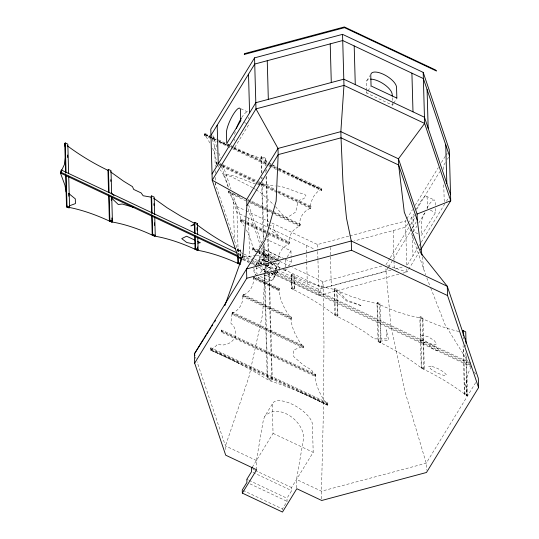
<?xml version="1.0" encoding="UTF-8"?>
<svg xmlns="http://www.w3.org/2000/svg" width="539" height="539" viewBox="0 0 539 539"><rect width="100%" height="100%" fill="white"/><g stroke="black" fill="none" stroke-linecap="round" stroke-linejoin="round"><path stroke-width="0.4" stroke-dasharray="2.69 2.02" d="M264.871 273.28L262.688 314.096L248.924 377.031L225.45 445.915L225.578 450.55M264.912 272.444L265.404 263.281M265.444 262.446L265.363 254.597L262.702 246.707M466.585 380.062L465.905 384.698L467.023 395.693L464.443 394.474L463.075 345.688M256.658 469.792L256.402 460.515L263.335 420.117L264.716 416.371L272.882 403.078M296.78 487.957L296.544 479.447L303.477 439.056C305.054 421.828 278.515 401.892 264.716 416.371M471.221 366.709L467.259 375.07L465.824 384.826L466.942 395.821A102.7 42.21 31.5 0 0 423.115 369.04L421.168 367.854A95.78 39.367 31.5 0 0 378.863 342.009L377.987 341.47L388.673 340.149L386.247 329.767L386.503 338.89L374.342 338.869L364.492 331.829L350.168 323.077L335.447 315.483A102.7 42.21 31.5 0 0 291.619 288.702L291.235 275.099A99.735 40.991 31.5 0 0 334.079 289.295L346.51 300.964L361.891 305.876L346.341 299.832L339.085 291.37L349.407 295.776L363.616 300.486L378.21 303.915A93.941 38.606 31.5 0 0 419.766 317.68L421.693 318.32A102.7 42.21 31.5 0 0 459.659 331.647M255.392 265.72L256.658 263.652L256.746 266.744M277.801 271.387L276.534 273.462L276.426 269.594M211.686 136.583L204.847 133.355L204.382 134.117L204.422 135.511L218.093 141.959M204.422 135.511L204.847 133.355M221.091 166.261L216.537 164.119L216.968 161.963M216.537 164.119L217.008 163.357M234.788 147.356L248.782 124.563L248.735 122.912M246.141 200.966L228.765 192.773L229.196 190.617M261.422 173.046L260.977 157.085L261.442 156.323L266.03 158.493L266.219 165.21M265.754 165.972L265.565 159.248L266.03 158.493M246.047 223.813L240.778 221.327L240.738 219.932L241.202 219.178L245.717 221.307M240.778 221.327L241.202 219.178M237.558 251.194L237.982 248.829L240.562 250.049L240.717 255.654M240.253 256.416L240.098 250.81L240.562 250.049M256.604 251.686L252.892 249.934L253.323 247.778L258.518 250.231M252.892 249.934L253.323 247.778M259.05 247.239L264.494 238.366M366.796 80.695L369.848 75.723M266.92 262.048L259.36 258.484L264.811 249.611L264.629 243.183M255.493 265.552L260.553 257.312M242.51 255.479L259.252 263.376L258.781 264.137L251.174 260.546M256.247 267.728L256.813 269.062L258.37 266.529M261.711 264.076L260.283 263.403L262.614 259.596L268.873 262.015M260.209 263.908L265.262 255.668L267.29 253.923L272.323 255.183L277.423 258.707L278.515 260.566M393.362 103.784L392.493 105.206L366.709 93.045L367.578 91.623M368.016 90.916L370.63 86.658M242.921 295.21L243.385 294.449L291.559 317.175L291.134 319.324L242.961 296.605L242.921 295.21L291.094 317.936L291.134 319.324M232.1 312.997L232.565 312.236L303.572 345.728L303.14 347.884L232.134 314.385L232.1 312.997L303.107 346.489L303.14 347.884M210.453 348.565L210.917 347.803L327.914 402.99L327.955 404.385L327.49 405.146L210.493 349.959L210.453 348.565L327.449 403.751L327.49 405.146L307.809 395.424L298.498 391.469M221.273 330.778L221.745 330.023L315.8 374.383L315.369 376.539L221.313 332.172L221.273 330.778L315.328 375.144L315.369 376.539M253.781 278.818L254.213 276.669L279.445 288.567L279.013 290.723L253.781 278.818L253.741 277.423L278.98 289.328L279.013 290.723M242.961 296.605L243.385 294.449M221.313 332.172L221.745 330.023M232.134 314.385L232.565 312.236M210.917 347.803L210.493 349.959L230.146 358.792L239.484 363.63M263.935 263.167L264.406 262.405M260.539 272.774L262.877 268.974L268.611 271.676M266.69 271.959L264.73 271.036L264.278 272.411M268.995 264.568L268.523 265.329L267.216 264.71M265.922 264.71L268.543 265.949L269.008 265.188L268.941 262.668M264.582 265.431L270.315 268.132L272.653 264.332L271.393 263.558M269.332 273.819L268.867 274.573L267.553 273.96M279.303 168.478L321.844 188.542L321.419 190.698L272.033 167.407M257.501 183.435L310.592 208.478L311.023 206.329L276.13 189.869M246.795 224.17L288.951 244.052L289.376 241.896L267.546 231.602M249.914 202.752L299.772 226.265L300.203 224.116L272.963 211.268M321.419 190.698L321.844 188.542M299.772 226.265L300.203 224.116M310.592 208.478L311.023 206.329M288.951 244.052L289.376 241.896M275.321 269.399L279.6 262.426L278.879 261.186M263.692 274.708L265.579 275.867L270.578 277.511L272.916 273.704L271.481 273.03M275.604 269.311L276.379 268.045L277.235 270.052M471.8 367.059L273.94 273.731L274.412 272.97L469.226 364.863M278.09 270.922L272.64 279.795C268.132 282.982 262.062 280.388 258.275 277.214M287.186 256.988L290.952 250.851L266.765 239.437M282.8 269.534L285.818 270.962L287.078 268.914M288.756 266.185L291.269 262.089L291.154 258.073M278.98 289.328L279.445 288.567M393.8 103.077L396.414 98.819M291.316 274.971L291.781 274.21L294.361 275.429L294.745 289.032L294.281 289.793L291.693 288.581L291.316 274.971L293.896 276.19L294.281 289.793M293.896 276.19L294.361 275.429M291.693 288.581L292.165 287.819L291.781 274.21M291.094 317.936L291.559 317.175M269.318 273.199L272.296 379.894L271.831 380.655L267.243 378.493L267.708 377.731L264.844 275.234M334.16 289.072L334.625 288.311L337.205 289.531L337.933 315.51L337.461 316.272L334.881 315.052L334.16 289.072L336.74 290.292L337.461 316.272M336.74 290.292L337.205 289.531M303.107 346.489L303.572 345.728M334.881 315.052L335.352 314.291L334.625 288.311M252.252 467.273L273.051 433.39L272.276 405.557A22.84 9.385 31.5 0 1 292.044 404.196A22.84 9.385 31.5 0 1 312.418 424.489L313.199 452.322L291.565 487.559L291.653 490.652L286.984 498.258L287.071 501.351L282.402 508.957L282.463 511.275M418.641 246.505L406.756 265.862L405.51 221.017L406.379 219.589M406.817 218.874L412.51 209.61M415.138 205.332L438.342 167.541M441.401 162.549L445.342 156.128M445.78 155.421L447.532 152.564M407.754 223.82L405.678 227.202L354.419 240.899M408.171 223.146L413.642 214.226M416.687 209.267L439.75 171.705M445.308 162.657L443.233 166.039L443.348 170.243M447.383 159.281L448.623 157.253M315.328 375.144L315.8 374.383M389.785 258.518L385.823 264.972L406.932 272.047L419.187 252.084M390.229 257.804L410.044 225.518M410.482 224.803L414.889 217.628M388.195 267.573L385.998 271.157L390.842 325.138L404.621 390.438L426.214 463.21L426.41 470.17M388.639 266.859L411.978 228.839M412.423 228.118L417.267 220.229M417.826 233.697L413.447 231.635L416.95 225.935M418.695 223.085L425.258 212.4M376.997 303.181L377.462 302.419L380.042 303.632L381.113 341.928L380.649 342.683L378.068 341.47L376.997 303.181L379.577 304.394L380.649 342.683M435.357 208.485L435.472 212.629L421.478 235.422L421.175 224.662A14.668 3.47 -64.7 0 1 424.51 212.939M379.577 304.394L380.042 303.632M419.072 245.797L420.818 242.961M421.249 242.254L444.311 204.699L443.725 183.684M446.386 201.316L448.872 197.261M327.449 403.751L327.914 402.99M378.068 341.47L378.533 340.709L377.462 302.419M419.841 317.282L420.305 316.521L422.886 317.74L424.301 368.46L423.836 369.222L421.255 368.002L419.841 317.282L422.421 318.502L423.836 369.222M422.421 318.502L422.886 317.74M421.255 368.002L421.72 367.241L420.305 316.521M464.443 394.474L464.908 393.713L463.614 347.446M466.397 355.915L467.488 394.932L467.023 395.693L465.824 352.789M475.701 382.602L426.214 463.21L321.466 491.204L296.544 479.447M279.6 262.426L277.578 264.171L272.539 262.911M271.865 222.998L317.518 244.531L349.002 236.116M349.811 235.9L405.51 221.017M381.794 266.05L322.976 281.769L292.65 267.472M391.018 270.066L318.771 289.376L279.202 270.713M395.026 268.995L402.849 266.906M398.86 274.203L318.947 295.561L271.009 272.95M402.896 273.125L406.932 272.047L406.844 268.954M244.032 256.901L255.52 255.661M256.335 255.574L265.363 254.597L276.736 259.96M261.017 184.816L265.296 184.527L275.355 185.995M277.524 185.955C286.883 187.067 295.372 192.436 304.636 194.128L305.95 195.859L303.726 198.803L300.769 199.349L297.926 201.721L295.729 211.995L287.152 217.648L282.456 214.751L274.674 205.622M268.718 225.154L273.529 225.531L273.63 229.088L278.973 236.533L271.245 230.584L269.985 227.869M260.216 184.87C247.475 183.024 236.567 174.124 223.308 174.562L220.35 169.859M264.662 264.959L266.098 265.323L271.198 268.846L271.925 270.086M267.034 273.233L271.353 274.311L273.374 272.566L272.289 270.706M260.283 263.403L261.705 263.867M270.059 272.768L272.916 273.704M229.789 146.271L218.962 141.319M230.51 146.574L232.653 147.491M227.566 145.49L218.881 141.447M234.027 148.232L243.567 152.281L262.722 159.052L272.006 164.523M240.872 108.757L247.441 111.856M426.106 196.129L434.138 199.915M244.403 122.501L247.32 123.876M430.365 210.217L435.472 212.629M260.977 157.085L265.565 159.248M227.485 143.913L230.409 145.294M231.137 145.638L233.326 146.669M212.447 136.94L217.763 139.453M218.524 139.81L226.879 143.751M227.64 144.108L229.163 144.823M233.717 146.979L267.903 163.101M268.665 163.458L270.942 164.536M271.703 164.894L276.264 167.043M233.252 147.733L204.382 134.117L211.672 137.721M234.014 148.097L268.954 164.577M269.716 164.934L321.379 189.304L301.719 180.471L292.387 175.633M204.887 134.75L211.726 137.977M212.487 138.334L216.28 140.127M219.319 141.562L227.68 145.503M233.758 148.366L268.705 164.853M269.466 165.21L271.744 166.288M272.505 166.645L277.821 169.152M278.582 169.509L321.884 189.937M218.854 142.316L231.77 148.414M232.531 148.771L268.233 165.614M268.995 165.972L271.279 167.043M220 163.398L222.277 164.469M223.038 164.826L257.925 181.286M258.686 181.643L275.375 189.512M216.503 162.724L218.773 163.795M219.535 164.152L221.812 165.23M222.567 165.588L255.944 181.326M258.976 182.761L277.181 191.345M277.942 191.702L310.558 207.091M219.279 164.429L221.556 165.5M222.317 165.857L257.204 182.317M257.965 182.674L260.997 184.109M261.759 184.466L276.931 191.621M277.686 191.978L311.064 207.724M221.846 166.618L256.739 183.078M248.048 199.518L272.208 210.911M239.303 196.371L228.725 191.379L228.765 192.773M247.61 200.286L249.88 201.357M250.635 201.714L273.293 212.406M274.048 212.757L299.731 224.878M229.23 192.012L242.833 198.426M248.115 200.919L273.044 212.676M273.799 213.033L300.236 225.504M232.296 192.935L236.864 206.491L245.232 210.439M245.993 210.796L268.82 221.563M246.357 217.069L237.039 212.676L229.863 191.399M247.071 217.406L267.492 227.04M268.254 227.397L314.823 249.368M246.471 221.657L266.798 231.244M240.738 219.932L246.006 222.418M246.761 222.775L288.911 242.658M241.243 220.566L245.757 222.695M246.512 223.052L267.587 232.996M268.341 233.347L289.416 243.291M264.811 249.611L284.464 258.882M285.219 259.239L291.269 262.089M261.314 248.311L281.729 257.938M259.259 250.581L277.814 259.333M252.852 248.54L256.564 250.291M257.305 250.642L276.601 259.744M279.768 261.388L288.864 265.68M253.357 249.173L257.81 251.275M258.558 251.625L277.854 260.728M257.346 252.03L274.418 260.088M274.338 260.209L252.818 250.062A102.7 42.21 31.5 0 0 246.06 229.493M268.57 262.21L265.538 260.782L261.543 248.951M269.325 262.567L280.698 267.937M283.73 269.365L323.144 287.961L385.998 271.157L385.863 266.522M262.614 259.596L267.634 261.967M270.497 263.315L272.653 264.332M270.699 263.834L279.775 268.112M237.517 249.591L240.098 250.81M243.136 253.701L238.117 251.329L215.216 183.435M243.85 254.037L254.145 258.888M254.9 259.252L265.532 264.265M266.293 264.622L276.163 269.278M237.942 253.323L241.748 255.122M276.622 271.575L470.682 363.104M238.238 254.448L241.283 255.884M242.045 256.241L250.413 260.189M274.634 271.616L468.687 363.151M243.338 258.316L257.036 264.777M242.873 259.077L248.957 261.947M252.003 263.382L256.571 265.538M242.853 259.67L248.944 262.54M249.705 262.904L255.028 265.41M258.073 266.852L267.964 271.515M266.057 272.269L264.743 271.649L264.73 271.036M264.844 274.802L270.578 277.511M292.165 287.819L294.745 289.032M335.352 314.291L337.933 315.51M254.246 278.057L279.485 289.962M378.533 340.709L381.113 341.928M421.72 367.241L424.301 368.46M464.908 393.713L467.488 394.932M243.426 295.844L291.599 318.569M232.605 313.624L303.612 347.123M221.778 331.411L315.834 375.777M210.958 349.198L327.955 404.385M267.708 377.731L272.296 379.894M273.051 433.39L313.199 452.322M256.402 460.515L225.45 445.915L197.079 361.797M252.932 469.341L254.448 470.055M255.203 470.412L291.565 487.559M253.02 472.433L291.653 490.652M246.835 479.326L248.351 480.04M249.106 480.397L286.984 498.258M249.955 483.847L287.071 501.351M243.008 490.375L282.402 508.957M212.4 138.078L216.045 139.877M210.136 137.128L204.301 134.245A102.7 42.21 31.5 0 1 210.783 144.661M210.864 137.485L215.964 140.005M272.721 164.947L277.726 167.892M278.441 168.309L301.645 180.599L321.298 189.432C313.792 192.975 310.875 200.784 310.006 208.371A93.941 38.606 31.5 0 0 299.677 225.7L299.354 226.232A96.818 39.792 31.5 0 0 288.864 243.83L288.702 244.1A99.735 40.991 31.5 0 0 278.117 259.34M265.276 265.04L270.315 268.132M262.877 268.974L267.283 271.676M252.663 187.653L230.732 176.388L223.308 174.562L227.249 183.974L227.768 187.046M253.343 188.071L255.392 189.337M256.079 189.755L263.719 194.761L263.746 195.536L274.055 205.063M272.397 262.453L269.21 260.249L264.177 258.989L262.149 260.735L264.326 264.46M273.037 262.897L274.311 263.773L276.487 267.499L274.466 269.244L269.426 267.984L264.966 264.898M270.625 261.59L267.438 259.387L265.262 255.668M266.313 273.051L261.213 269.527L259.764 267.048M257.75 274.284A11.42 4.696 31.5 0 1 253.835 268.254L253.822 271.11L255.048 274.001L256.126 275.065M255.048 274.001L259.07 277.989M217.392 165.156L218.659 167.171M470.446 365.604L445.039 324.613L430.479 287.287M474.387 371.964L475.701 374.086M274.331 272.518L275.463 275.186L274.196 277.262L274.048 271.851M258.579 263.921L257.73 261.92L258.996 259.845L259.144 265.255M216.968 164.483L216.429 163.196A102.7 42.21 31.5 0 0 212.299 147.74M409.916 228.873L425.621 274.843M426.834 277.956L430.176 286.505M248.6 204.894L261.637 243.554M247.974 208.708L260.216 245.002M212.939 135.545L216.968 147.504M218.847 153.083L220.464 157.866M222.883 165.035L230.948 188.953M212.285 139.278L217.069 153.46M221.596 166.901L228.792 188.239M195.475 357.04L196.007 358.624M228.415 190.894L228.92 193.009A96.818 39.792 31.5 0 1 240.69 221.105A102.7 42.21 31.5 0 1 243.999 226.03M422.199 256.82L424.105 270.955M465.602 344.947L465.649 346.59M463.311 336.511L463.378 339.038M435.263 205.177L435.168 201.869A14.668 3.47 -64.7 0 0 426.524 208.836M427.44 208.836L427.144 198.076A14.668 3.47 -64.7 0 0 416.479 209.152M413.447 231.635L413.15 220.875A14.668 3.47 -64.7 0 1 414.37 214.61M411.904 217.062L412.207 227.984M412.423 235.55L412.982 255.722M392.284 97.761L392.493 105.206M393.167 230.544L393.989 259.96M394.009 260.802L394.245 269.204M366.641 90.559L366.405 82.285A14.668 6.03 31.5 0 1 370.044 79.152M366.661 91.387L366.709 93.045M330.205 247.374L331.283 286.034M317.518 244.531L317.673 249.948M317.714 251.545L317.949 259.825M317.97 260.654L318.947 295.561L322.976 281.769L323.144 287.961L323.979 343.006L323.387 412.153L321.466 491.204L321.682 498.939M306.219 245.306L306.671 261.274M306.691 262.116L307.304 283.965M290.952 250.851L291.134 257.271M285.508 259.724L285.818 270.962M275.49 271.036L275.557 273.509L275.092 274.27L275.018 271.797M273.873 271.258L273.94 273.731M266.333 169.414L266.381 171.092M266.522 176.132L267.93 226.542M268.139 234.101L268.914 261.826M268.846 273.96L271.831 380.655M265.868 170.169L265.936 172.696M266.057 176.893L267.485 228.138M267.674 234.863L268.429 261.745M268.449 262.587L268.543 265.949M261.442 156.323L261.914 173.127M262.028 177.331L262.075 179.009M262.17 182.371L263.766 239.498M263.908 244.538L264.42 263.025M264.353 275.153L267.243 378.493M261.536 177.25L261.583 178.928M261.725 183.967L263.322 241.101M263.436 245.299L263.955 263.78M259.158 251.255L259.36 258.484M259.252 263.376L259.32 265.848M258.174 265.309L258.1 262.837L257.635 263.598L257.703 266.071M256.773 267.512L256.813 269.062M248.573 117.118L248.62 118.769M248.506 218.086L249.584 256.739M240.165 256.227L240.017 250.938A99.735 40.991 31.5 0 1 236.277 249.133M236.864 206.491L238.177 253.653M237.982 248.829L238.171 255.634M234.553 139.082L234.6 140.74M233.326 201.68L234.404 240.333M214.663 146.345L215.229 166.517M215.344 170.722L215.418 173.241M215.533 177.446L215.748 185.005M271.13 272.788A11.42 4.696 31.5 0 1 272.188 279.97A11.42 4.696 31.5 0 1 260.148 276.163M260.047 266.219A11.42 4.696 31.5 0 1 268.759 270.672M271.69 270.443A11.42 4.696 31.5 0 1 263.2 265.41M262.608 264.871A11.42 4.696 31.5 0 1 261.152 257.096A11.42 4.696 31.5 0 1 274.21 261.799M275.442 262.823A11.42 4.696 31.5 0 1 279.357 268.853M234.674 134.413A14.668 3.47 -64.7 0 1 235.327 131.597M241.742 117.522A14.668 3.47 -64.7 0 1 248.189 112.395M232.039 313.819L231.09 321.076L230.294 322.403L233.993 326.843L235.253 330.319L235.651 336.181C232.504 343.195 224.723 346.779 217.365 344.091L216.476 345.58L210.412 350.08C230.705 358.664 250.244 368.898 268.988 380.46C289.147 387.022 308.611 395.498 327.409 405.267A102.7 42.21 31.5 0 1 315.281 376.316L311.589 370.017L303.363 365.092L293.735 356.623L293.553 349.973L302.797 346.51A96.818 39.792 31.5 0 1 291.026 318.408A102.7 42.21 31.5 0 1 278.899 289.456L253.667 277.551A99.735 40.991 31.5 0 1 243.015 295.419L242.853 295.689A96.818 39.792 31.5 0 1 232.356 313.28L232.039 313.819M422.771 335.137L420.467 336.208L422.893 339.509L428.64 343.114L434.333 344.906L436.637 343.835L434.212 340.527L428.465 336.929L422.771 335.137M420.676 340.122L419.982 340.439L420.71 341.43L422.435 342.514L424.139 343.053L424.833 342.73L422.381 340.655L420.676 340.122M430.614 344.96L429.233 345.6L430.688 347.581L434.131 349.744L437.547 350.822L438.935 350.175L437.473 348.194L434.03 346.031L430.614 344.96M431.254 366.122L428.68 366.594L431.348 369.532L437.695 373.224L444.001 375.501L446.575 375.029L443.907 372.092L437.56 368.4L431.254 366.122"/><path stroke-width="0.81" d="M421.976 255.156L417.267 220.229L417.092 214.044L398.462 158.816L340.85 131.637L278.003 148.441L246.734 199.369L246.909 205.554L242.873 255.338L224.851 305.647M65.468 157.139L64.377 164.577L60.415 172.931L64.956 185.301L66.021 191.278M65.596 173.14L64.768 143.697L65.239 142.936L67.82 144.149L68.642 173.592M237.18 252.966L61.392 170.048L60.92 170.809L60.995 173.282L239.828 257.635M60.995 173.282L61.459 172.52L61.392 170.048M68.709 176.118L69.578 207.245L69.113 208L66.533 206.787L66.998 206.026L66.142 175.31M111.654 193.905L111.007 170.627L108.427 169.408L107.955 170.169L108.582 192.618M111.748 197.234L112.422 221.347L111.957 222.108L109.377 220.889L109.841 220.128L109.154 195.59M154.68 214.583L154.188 197.099L151.607 195.886L151.142 196.647L151.607 213.289M420.501 249.941L450.712 200.744L449.283 149.714L423.203 72.394L342.548 34.348L254.563 57.862L210.783 129.165L212.211 180.194L238.285 257.514L242.092 259.313M210.958 135.35L254.731 64.047L342.723 40.533L423.378 78.579L449.459 155.899M154.747 217.076L155.259 235.388L154.794 236.149L152.214 234.937L152.678 234.175L152.166 215.89M212.036 174.009L255.816 102.706L343.801 79.193L424.456 117.239L450.537 194.559M197.678 234.472L197.375 223.577L194.795 222.358L194.33 223.119L194.613 233.171M196.91 224.339L197.375 223.577M197.773 237.82L198.103 249.557L197.638 250.312L195.057 249.099L195.522 248.338L195.179 236.156M246.909 205.554L278.178 154.626L278.003 148.441L255.985 108.891L254.563 57.862M239.828 264.117L237.894 263.2L238.359 262.439L238.191 256.396M423.203 72.394L424.631 123.424L398.462 158.816L398.638 165.001L404.29 212.198L420.959 253.229L447.282 286.276L478.329 378.324L478.585 387.602L426.47 472.487L321.722 500.482L296.807 488.725L282.483 512.05L242.341 493.111L256.658 469.792L225.706 455.192L194.66 363.145L246.774 278.259L246.518 268.981L265.262 239.815L276.136 201.155L278.178 154.626L341.025 137.822L398.638 165.001L417.267 220.229M252.252 467.273L251.417 468.627L251.504 471.719L246.835 479.326L246.923 482.418L242.254 490.018L242.341 493.111M462.678 331.384L463.142 330.623L465.723 331.842L466.053 343.464M203.358 339.685L194.404 353.867L194.66 363.145M204.254 338.263L206.046 335.426M206.936 334.012L208.283 331.883M209.179 330.461L210.971 327.624M211.861 326.21L212.757 324.788M214.549 321.951L215.445 320.537M417.092 214.044L450.712 200.744L424.631 123.424L343.976 85.378L255.985 108.891L212.211 180.194L246.734 199.369M69.45 205.804L75.433 203.587L75.305 198.857L68.493 193.299M194.667 224.669L190.86 225.949L194.997 223.544L181.468 216.563L167.151 207.811L153.649 198.17M246.774 278.259L351.522 250.264L447.545 295.554L478.585 387.602M195.401 243.46L192.928 243.83L186.763 242.496L181.731 238.622L186.588 236.223L194.559 239.983M197.88 243.089L200.353 242.712L197.456 241.344M243.21 256.988L238.285 257.514L238.245 255.971M150.819 197.106L143.131 195.745L141.144 192.935L133.692 189.418L132.473 186.629L123.748 181.299L110.468 171.786M61.459 172.52L238.009 255.803M238.359 262.439L240.3 263.355M195.522 248.338L198.103 249.557M152.678 234.175L155.259 235.388M109.841 220.128L112.422 221.347M66.998 206.026L69.578 207.245M131.812 206.215L133.045 207.192L122.299 204.038L118.263 204.483L111.283 197.779M111.122 192.827L113.992 195.522M194.936 355.45L194.404 353.867L246.518 268.981L351.266 240.987L447.282 286.276L447.545 295.554M66.095 191.15L66.506 193.474M64.768 143.697L64.929 146.177M65.327 149.195L65.495 151.675M465.42 338.364L465.494 341.012M463.142 330.623L463.284 335.676M445.746 144.903L446.824 183.563M427.09 89.575L428.168 128.235M411.911 73.169L412.989 111.822M392.237 96.104L392.19 94.446A14.668 6.03 31.5 0 0 384.442 84.542A14.668 6.03 31.5 0 0 370.65 79.132M354.19 45.943L355.275 84.603M351.522 250.264L351.266 240.987L346.496 218.1L342.999 183.287L341.025 137.822L340.85 131.637L343.976 85.378L342.548 34.348M330.212 43.875L331.29 82.534M267.25 60.705L268.328 99.365M248.506 74.187L249.591 112.846M240.785 258.053L240.899 262.055M237.692 255.998L237.894 263.2M217.183 125.21L218.261 163.869M197.004 227.687L197.072 230.2M197.543 246.963L197.638 250.312M194.795 222.358L195.111 233.724M194.68 235.691L195.057 249.099M153.885 203.688L153.932 205.352M154.423 222.836L154.491 225.329M151.607 195.886L152.099 213.39M151.654 214.96L152.214 234.937M110.771 179.703L110.818 181.367M111.303 198.824L111.351 200.488M111.836 217.951L111.957 222.108M108.427 169.408L109.067 192.315M108.656 195.111L109.377 220.889M67.631 155.01L67.705 157.529M68.716 193.703L68.783 196.223M65.239 142.936L66.075 172.817M65.643 174.818L66.533 206.787M107.8 170.257A102.7 42.21 31.5 0 1 67.26 145.759M235.53 248.755A99.735 40.991 31.5 0 1 196.836 224.554M240.401 264.548A102.7 42.21 31.5 0 0 196.91 250.136A96.818 39.792 31.5 0 0 154.713 236.156L153.837 235.866A95.78 39.367 31.5 0 0 111.869 221.96L109.943 221.32A102.7 42.21 31.5 0 0 66.452 206.915M236.399 128.343A14.668 3.47 -64.7 0 1 241.29 118.25M240.751 120.776L226.757 143.569L226.454 132.81A14.668 3.47 -64.7 0 1 233.259 114.463A14.668 3.47 -64.7 0 1 240.448 110.017L240.751 120.776M244.901 53.529L244.241 54.459L344.522 27.657L436.442 71.013L435.525 69.955L344.354 26.95L244.901 53.529M396.852 98.111L371.068 85.95L370.765 75.184A14.668 6.03 31.5 0 1 383.465 74.315A14.668 6.03 31.5 0 1 396.549 87.352L396.852 98.111"/></g></svg>
